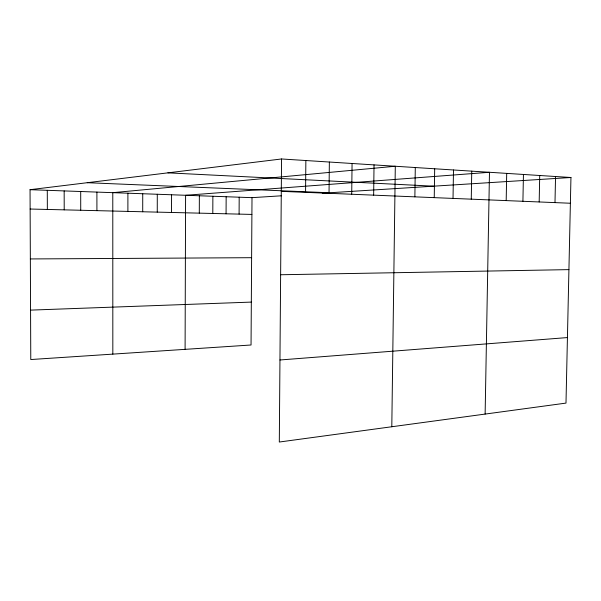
<?xml version="1.0" encoding="UTF-8"?>
<svg xmlns="http://www.w3.org/2000/svg" width="601" height="601" viewBox="0 0 601 601"><rect width="100%" height="100%" fill="white"/><g stroke="black" fill="none" stroke-linecap="round" stroke-linejoin="round"><path stroke-width="0.9" d="M127.893 211.402L127.9 193.206M142.715 211.762L142.737 193.74M157.259 212.115L157.289 194.258M171.525 212.461L171.57 194.777M185.093 349.354L185.596 195.28L489.477 172.284L485.127 414.081M199.292 213.137L199.359 195.776M212.799 213.468L212.874 196.257M226.066 213.791L226.156 196.737M239.093 214.106L239.19 197.203M281.456 195.798L252.007 197.661L251.045 344.997L30.779 359.541L30.05 189.691L281.546 158.972L570.95 177.498L565.992 403.098L279.307 442.028L281.546 158.972M305.571 192.35L305.864 160.527M329.032 193.312L329.356 162.03M351.713 194.243L352.066 163.487M373.657 195.152L374.032 164.892M391.799 426.755L395.3 166.252L112.785 192.666L112.83 354.124M414.87 196.843L415.291 167.536M434.238 197.639L434.681 168.776M453.026 198.413L453.492 169.978M471.267 199.164L471.747 171.15M506.192 200.599L506.703 173.388M522.915 201.29L523.441 174.455M539.18 201.959L539.721 175.5M554.993 202.605L555.549 176.514M279.953 359.984L567.434 337.574M322.286 193.221L570.95 177.498M30.568 310.116L251.323 302.093M280.629 274.755L568.929 269.624M30.343 258.941L251.616 257.694M30.133 209.028L251.894 214.422M30.05 189.691L252.007 197.661M87.243 182.704L329.461 192.763M281.291 191.351L570.387 203.243M167.919 172.848L433.599 186.182M64.164 190.915L64.209 209.854M47.284 190.307L47.351 209.441M96.904 192.095L96.919 210.65M80.699 191.509L80.729 210.252"/></g></svg>
